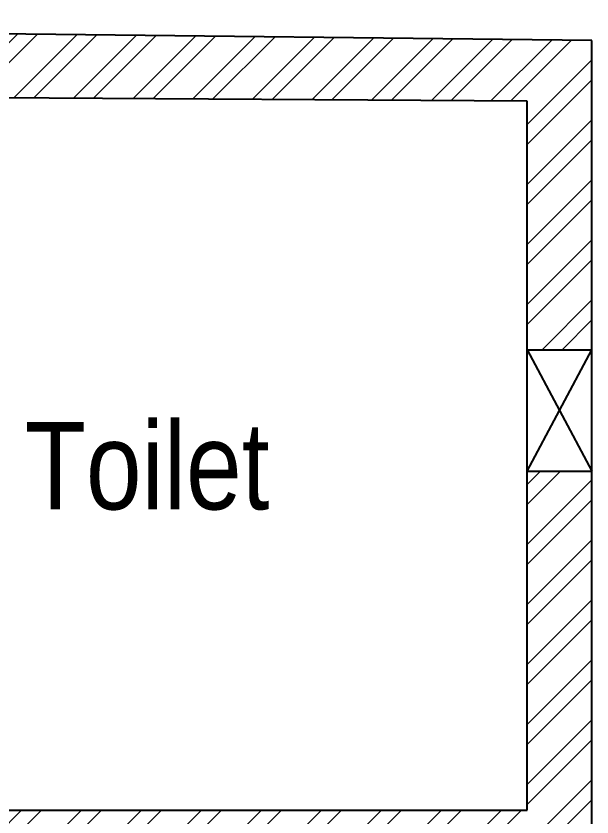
# Model space of a CAD drawing. Header units: millimetres. Extents: x 1639920 to 1645630, y 392778 to 410192.
# Drawn here: x 1644018 to 1645440, y 408214 to 410192 of the extents above; entities that cross this region are included whole.
import ezdxf
from ezdxf.enums import TextEntityAlignment as Align

# ---------------------------------------------------------------- set-up
doc = ezdxf.new("R2010")
doc.units = ezdxf.units.MM
doc.header["$LTSCALE"] = 40
doc.layers.add('A-WALL', color=1, linetype='Continuous')
doc.layers.add('area line', color=1, linetype='Continuous')
doc.layers.add('LENS-DIM', color=252, linetype='Continuous', lineweight=5)
doc.layers.add('LN-HATCH', color=251, linetype='Continuous', lineweight=0)
doc.styles.get("Standard").update_dxf_attribs({"font": 'Gill Sans MT Condensed Regular.ttf', "height": 100})

# ---------------------------------------------------------------- blocks, each defined once
blk = doc.blocks.new('A$Cac3a86fe')
at = {"layer": 'LN-HATCH'}
h = blk.add_hatch(dxfattribs=at)
h.set_pattern_fill('ANSI32', color=256, scale=11, angle=180)
h.set_pattern_definition([(225, (-5459273.487505155, -45952.8451318189), (74.08711299882052, -74.08711299882054), []), (225, (-5459322.878935154, -45952.8451318189), (74.08711299882052, -74.08711299882054), [])])
h.paths.add_polyline_path([(110.0000009536743, 3415), (5200.000000953673, 3381.524511903525), (5200.000000953673, 2768.056165769696), (5360.000000953673, 2768.056165769696), (5360.000000953673, 3531.810920476914), (-160, 3592.235328018666), (-160, -1415), (0, -1415), (0, 1415), (110.0000009536743, 1415)])
h.paths.add_polyline_path([(5360.000000953673, 2468.056165769696), (5200.000000953673, 2468.056165769696), (5200.000000953673, 1630.935758143663), (3414, 1630.935758143663), (3414, 1470.935758158564), (5200.000000953673, 1470.935758158564), (5200.000000953673, -10826.47548809647), (5360.000000953673, -10826.47548809647)])
h.paths.add_polyline_path([(3218.000000953674, 2612.468982800841), (3064.000000953674, 2612.468982800841), (3064.000000953674, 1800.935758158565), (3218.000000953674, 1800.935758158565)], flags=17)
h.paths.add_polyline_path([(0, -1822), (-160, -1822), (-160, -4592), (0, -4592)])
h.paths.add_polyline_path([(0, -5002), (-160, -5002), (-160, -7772), (0, -7772)])
h.paths.add_polyline_path([(0, -8182), (-160, -8182), (-160, -11042), (0, -11042), (0, -10962)])
h.paths.add_polyline_path([(0, -11452), (-160, -11452), (-160, -13042), (-160, -13822), (0, -13813.99931316078), (0, -13042)])
at = {"layer": 'A-WALL'}
for p, q in [((5360.000000953673, 3531.810920476914), (-160, 3592.235328018666)), ((5360.000000953673, -10826.47548809647), (5360.000000953673, 3531.810920476914)), ((5200.000000953673, 3381.524511903525), (110.0000009536743, 3415)), ((5200.000000953673, 1630.935758143663), (5200.000000953673, 3381.524511903525)), ((3414, 1630.935758143663), (5200.000000953673, 1630.935758143663))]:
    blk.add_line(p, q, dxfattribs=at)
at = {"layer": 'area line'}
for p, q in [((5200.000000953673, 2768.056165769696), (5360.000000953673, 2768.056165769696)), ((5200.000000953673, 2468.056165769696), (5360.000000953673, 2768.056165769696)), ((5200.000000953673, 2768.056165769696), (5360.000000953673, 2468.056165769696)), ((5200.000000953673, 2468.056165769696), (5360.000000953673, 2468.056165769696))]:
    blk.add_line(p, q, dxfattribs=at)
at = {"layer": 'area line', "color": 7}
blk.add_text('Toilet', height=215.73318174657, dxfattribs=at).set_placement((4261.715780258177, 2373.699225595687), align=Align.CENTER)

msp = doc.modelspace()

# ---------------------------------------------------------------- block references
at = {"layer": 'LENS-DIM', "color": 3}
msp.add_blockref('A$Cac3a86fe', (1640079.927688462, 406600.1337633244), dxfattribs=at)

doc.saveas('drawing.dxf')
